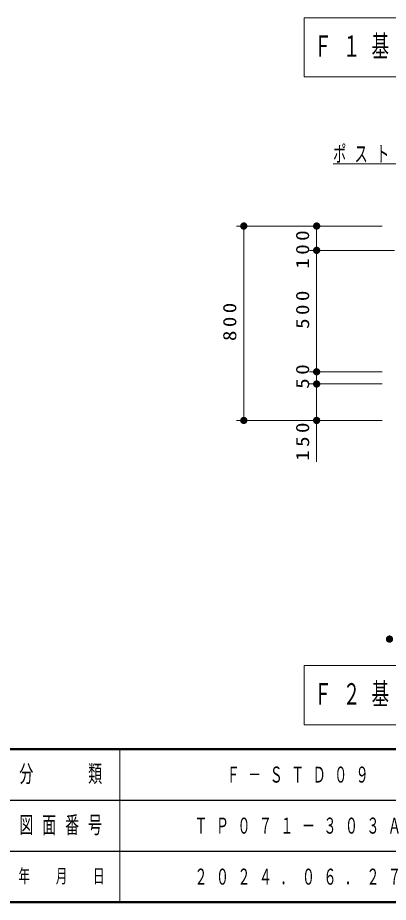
# Model space of a CAD drawing. Units: millimetres on the paper, with parts at other scales. Extents: x -385 to 0, y -594 to 267.
# Drawn here: x -134 to -83.1, y -594 to -472.6 of the extents above; entities that cross this region are included whole.
import ezdxf

# ---------------------------------------------------------------- set-up
doc = ezdxf.new("R2010")
doc.units = ezdxf.units.MM
doc.layers.add('LY_1', color=7, linetype='Continuous', lineweight=25)
doc.styles.add('ＭＳ ゴシック', font='')
doc.styles.get('ＭＳ ゴシック').set_extended_font_data('MS Gothic')

# ---------------------------------------------------------------- blocks, each defined once
blk = doc.blocks.new('filled_dot')
at = {"color": 0, "linetype": 'Continuous', "lineweight": -2, "const_width": 1.25}
blk.add_lwpolyline([(-0.625, 0, 1), (0.625, 0, 1)], format="xyb", close=True, dxfattribs=at)

msp = doc.modelspace()

# ---------------------------------------------------------------- linework, layer by layer
at = {"layer": 'LY_1', "lineweight": 13}
for p, q in [((-94.71, -472.643), (-94.71, -480.776)), ((-27.91, -472.643), (-94.71, -472.643)), ((-94.71, -480.776), (-27.91, -480.776)), ((-90.716, -492.688), (-80.547, -492.688)), ((-90.643, -501.225), (-103.976, -501.225)), ((-102.976, -527.892), (-102.976, -501.225)), ((-83.976, -501.225), (-93.976, -501.225)), ((-92.976, -504.559), (-92.976, -501.225)), ((-82.31, -504.559), (-93.976, -504.559)), ((-92.976, -521.225), (-92.976, -504.559)), ((-83.976, -521.225), (-93.976, -521.225)), ((-92.976, -522.892), (-92.976, -521.225)), ((-83.976, -522.892), (-93.976, -522.892)), ((-92.976, -533.573), (-92.976, -522.892)), ((-90.643, -527.892), (-103.976, -527.892)), ((-83.976, -527.892), (-93.976, -527.892)), ((-94.71, -561.513), (-94.71, -569.647)), ((-27.91, -561.513), (-94.71, -561.513)), ((-94.71, -569.647), (-27.91, -569.647)), ((-120, -573), (-120, -594))]:
    msp.add_line(p, q, dxfattribs=at)
at = {"layer": 'LY_1', "lineweight": 50}
for p, q in [((-385, -573), (0, -573)), ((-385, -594), (0, -594))]:
    msp.add_line(p, q, dxfattribs=at)
at = {"layer": 'LY_1'}
for p, q in [((-187.5, -580), (-70, -580)), ((-242.5, -587), (0, -587))]:
    msp.add_line(p, q, dxfattribs=at)

# ---------------------------------------------------------------- block references
at = {"layer": 'LY_1', "lineweight": 13, "xscale": 0.4, "yscale": 0.4}
for p, rotation in [((-102.976, -501.225), 270), ((-92.976, -501.225), 270), ((-92.976, -504.559), 90), ((-92.976, -504.559), 270), ((-92.976, -521.225), 90), ((-92.976, -521.225), 270), ((-92.976, -522.892), 90), ((-92.976, -522.892), 270), ((-102.976, -527.892), 90), ((-92.976, -527.892), 90)]:
    msp.add_blockref('filled_dot', p, dxfattribs=dict(at, rotation=rotation))
msp.add_blockref('filled_dot', (-82.976, -557.892), dxfattribs=at)

# ---------------------------------------------------------------- texts
at = {"layer": 'LY_1', "style": 'ＭＳ ゴシック'}
for s, insert, char_height, attachment_point in [('\\T1.64;\\W0.6;Ｆ１基礎断面詳細図\u3000Ｓ＝１／３０', (-93.31, -476.709), 2.933, 4), ('\\T1.64;\\W0.6;ポスト', (-90.716, -492.538), 2.199, 7), ('\\T1.64;\\W0.6;Ｆ２基礎断面詳細図\u3000Ｓ＝１／３０', (-93.31, -565.58), 2.933, 4), ('\\T1.64;\\W0.6;分\u3000\u3000類', (-127.5, -576.5), 2.346, 5), ('\\T1.64;\\W0.6;Ｆ－ＳＴＤ０９', (-95, -576.5), 2.199, 5), ('\\T1.64;\\W0.6;図面番号', (-127.5, -583.5), 2.346, 5), ('\\T1.64;\\W0.6;ＴＰ０７１－３０３Ａ', (-95, -583.5), 2.199, 5), ('\\T1.64;\\W0.6;年\u3000月\u3000日', (-127.5, -590.5), 1.906, 5), ('\\T1.64;\\W0.6;２０２４．０６．２７', (-95, -590.5), 2.199, 5)]:
    msp.add_mtext(s, dxfattribs=dict(at, insert=insert, char_height=char_height, attachment_point=attachment_point))
at = {"layer": 'LY_1', "char_height": 1.833, "attachment_point": 8, "rotation": 90, "style": 'ＭＳ ゴシック'}
for s, insert in [('\\T1.33;\\W1.15;100', (-93.976, -504.212)), ('\\T1.33;\\W1.15;500', (-93.976, -512.475)), ('\\T1.33;\\W1.15;800', (-103.976, -514.142)), ('\\T1.34;\\W1.15;50', (-93.976, -521.631)), ('\\T1.33;\\W1.15;150', (-93.976, -530.573))]:
    msp.add_mtext(s, dxfattribs=dict(at, insert=insert))

doc.saveas('drawing.dxf')
